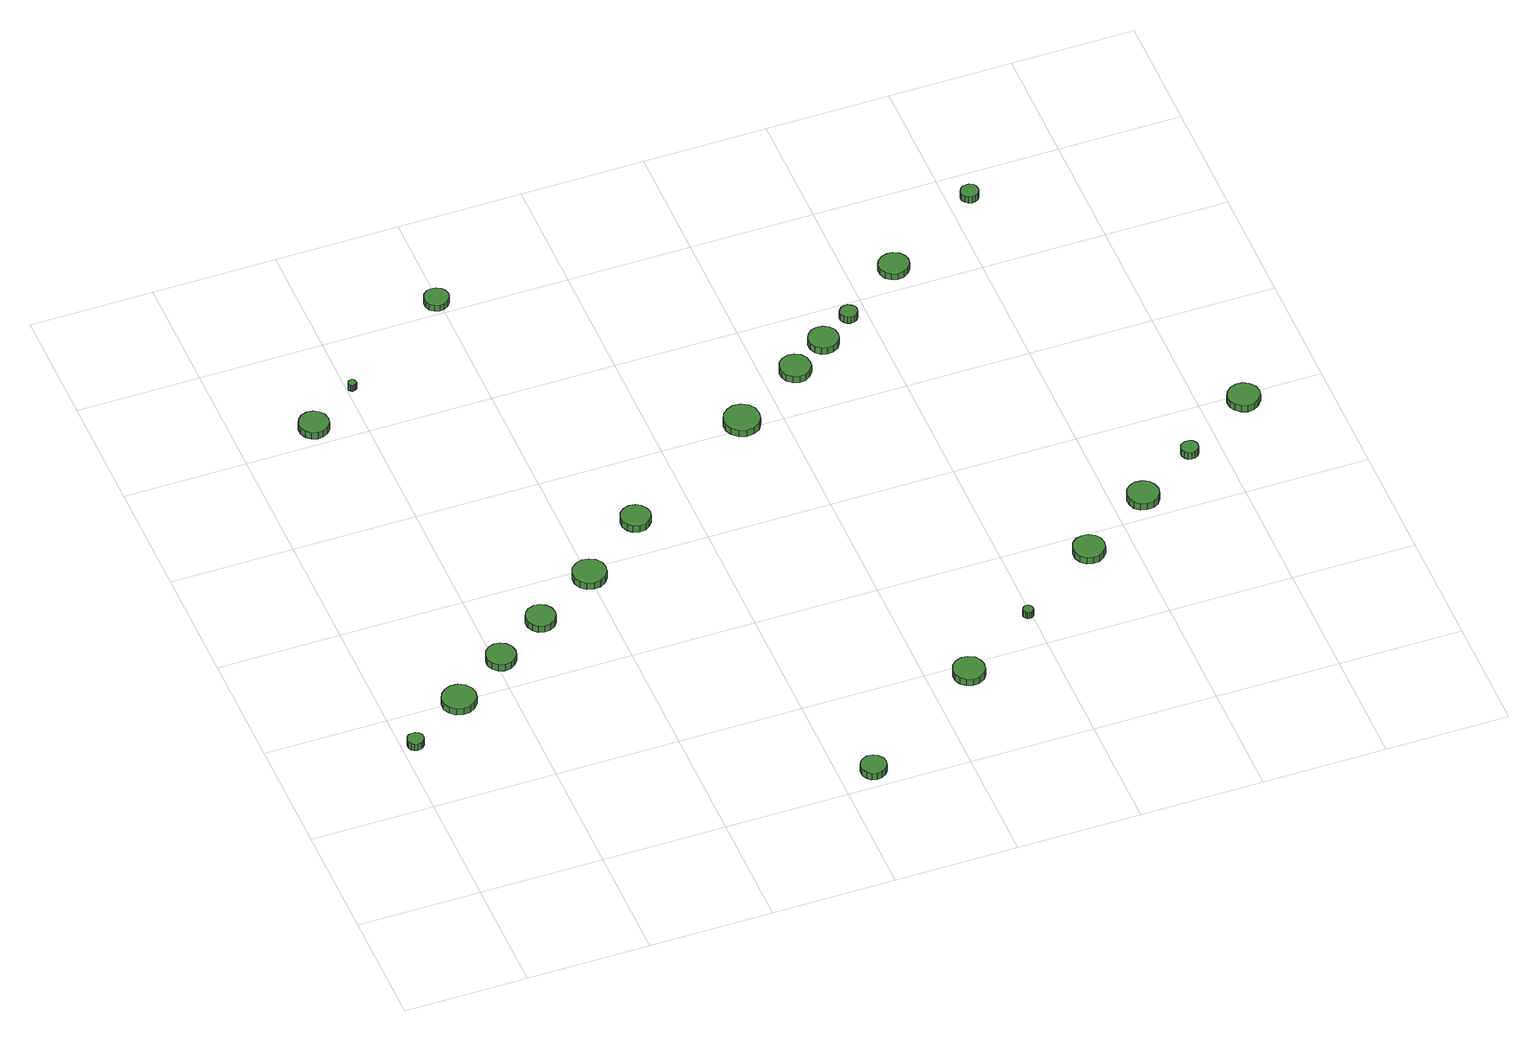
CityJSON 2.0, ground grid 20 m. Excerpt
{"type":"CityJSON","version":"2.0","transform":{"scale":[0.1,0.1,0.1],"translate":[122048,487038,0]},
"CityObjects":{
"tree1":{"type":"SolitaryVegetationObject","attributes":{"function":"something"},"geometry":[{"type":"MultiSurface","lod":"1","boundaries":[[[0,1,2,3,4,5,6,7,8,9,10,11,12,13,14]],[[15,16,17,18,19,20,21,22,23,24,25,26,27,28,29]],[[0,29,28,1]],[[1,28,27,2]],[[2,27,26,3]],[[3,26,25,4]],[[4,25,24,5]],[[5,24,23,6]],[[6,23,22,7]],[[7,22,21,8]],[[8,21,20,9]],[[9,20,19,10]],[[10,19,18,11]],[[11,18,17,12]],[[12,17,16,13]],[[13,16,15,14]],[[14,15,29,0]]]}]},
"tree2":{"type":"SolitaryVegetationObject","attributes":{"function":"something"},"geometry":[{"type":"MultiSurface","lod":"1","boundaries":[[[30,31,32,33,34,35,36,37,38,39,40,41,42,43,44]],[[45,46,47,48,49,50,51,52,53,54,55,56,57,58,59]],[[30,59,58,31]],[[31,58,57,32]],[[32,57,56,33]],[[33,56,55,34]],[[34,55,54,35]],[[35,54,53,36]],[[36,53,52,37]],[[37,52,51,38]],[[38,51,50,39]],[[39,50,49,40]],[[40,49,48,41]],[[41,48,47,42]],[[42,47,46,43]],[[43,46,45,44]],[[44,45,59,30]]]}]},
"tree3":{"type":"SolitaryVegetationObject","attributes":{"function":"something"},"geometry":[{"type":"MultiSurface","lod":"1","boundaries":[[[60,61,62,63,64,65,66,67,68,69,70,71,72,73,74]],[[75,76,77,78,79,80,81,82,83,84,85,86,87,88,89]],[[60,89,88,61]],[[61,88,87,62]],[[62,87,86,63]],[[63,86,85,64]],[[64,85,84,65]],[[65,84,83,66]],[[66,83,82,67]],[[67,82,81,68]],[[68,81,80,69]],[[69,80,79,70]],[[70,79,78,71]],[[71,78,77,72]],[[72,77,76,73]],[[73,76,75,74]],[[74,75,89,60]]]}]},
"tree4":{"type":"SolitaryVegetationObject","attributes":{"function":"something"},"geometry":[{"type":"MultiSurface","lod":"1","boundaries":[[[90,91,92,93,94,95,96,97,98,99,100,101,102,103,104]],[[105,106,107,108,109,110,111,112,113,114,115,116,117,118,119]],[[90,119,118,91]],[[91,118,117,92]],[[92,117,116,93]],[[93,116,115,94]],[[94,115,114,95]],[[95,114,113,96]],[[96,113,112,97]],[[97,112,111,98]],[[98,111,110,99]],[[99,110,109,100]],[[100,109,108,101]],[[101,108,107,102]],[[102,107,106,103]],[[103,106,105,104]],[[104,105,119,90]]]}]},
"tree5":{"type":"SolitaryVegetationObject","attributes":{"function":"something"},"geometry":[{"type":"MultiSurface","lod":"1","boundaries":[[[120,121,122,123,124,125,126,127,128,129,130,131,132,133,134]],[[135,136,137,138,139,140,141,142,143,144,145,146,147,148,149]],[[120,149,148,121]],[[121,148,147,122]],[[122,147,146,123]],[[123,146,145,124]],[[124,145,144,125]],[[125,144,143,126]],[[126,143,142,127]],[[127,142,141,128]],[[128,141,140,129]],[[129,140,139,130]],[[130,139,138,131]],[[131,138,137,132]],[[132,137,136,133]],[[133,136,135,134]],[[134,135,149,120]]]}]},
"tree6":{"type":"SolitaryVegetationObject","attributes":{"function":"something"},"geometry":[{"type":"MultiSurface","lod":"1","boundaries":[[[150,151,152,153,154,155,156,157,158,159,160,161,162,163,164]],[[165,166,167,168,169,170,171,172,173,174,175,176,177,178,179]],[[150,179,178,151]],[[151,178,177,152]],[[152,177,176,153]],[[153,176,175,154]],[[154,175,174,155]],[[155,174,173,156]],[[156,173,172,157]],[[157,172,171,158]],[[158,171,170,159]],[[159,170,169,160]],[[160,169,168,161]],[[161,168,167,162]],[[162,167,166,163]],[[163,166,165,164]],[[164,165,179,150]]]}]},
"tree7":{"type":"SolitaryVegetationObject","attributes":{"function":"something"},"geometry":[{"type":"MultiSurface","lod":"1","boundaries":[[[180,181,182,183,184,185,186,187,188,189,190,191,192,193,194]],[[195,196,197,198,199,200,201,202,203,204,205,206,207,208,209]],[[180,209,208,181]],[[181,208,207,182]],[[182,207,206,183]],[[183,206,205,184]],[[184,205,204,185]],[[185,204,203,186]],[[186,203,202,187]],[[187,202,201,188]],[[188,201,200,189]],[[189,200,199,190]],[[190,199,198,191]],[[191,198,197,192]],[[192,197,196,193]],[[193,196,195,194]],[[194,195,209,180]]]}]},
"tree8":{"type":"SolitaryVegetationObject","attributes":{"function":"something"},"geometry":[{"type":"MultiSurface","lod":"1","boundaries":[[[210,211,212,213,214,215,216,217,218,219,220,221,222,223,224]],[[225,226,227,228,229,230,231,232,233,234,235,236,237,238,239]],[[210,239,238,211]],[[211,238,237,212]],[[212,237,236,213]],[[213,236,235,214]],[[214,235,234,215]],[[215,234,233,216]],[[216,233,232,217]],[[217,232,231,218]],[[218,231,230,219]],[[219,230,229,220]],[[220,229,228,221]],[[221,228,227,222]],[[222,227,226,223]],[[223,226,225,224]],[[224,225,239,210]]]}]},
"tree9":{"type":"SolitaryVegetationObject","attributes":{"function":"something"},"geometry":[{"type":"MultiSurface","lod":"1","boundaries":[[[240,241,242,243,244,245,246,247,248,249,250,251,252,253,254]],[[255,256,257,258,259,260,261,262,263,264,265,266,267,268,269]],[[240,269,268,241]],[[241,268,267,242]],[[242,267,266,243]],[[243,266,265,244]],[[244,265,264,245]],[[245,264,263,246]],[[246,263,262,247]],[[247,262,261,248]],[[248,261,260,249]],[[249,260,259,250]],[[250,259,258,251]],[[251,258,257,252]],[[252,257,256,253]],[[253,256,255,254]],[[254,255,269,240]]]}]},
"tree10":{"type":"SolitaryVegetationObject","attributes":{"function":"something"},"geometry":[{"type":"MultiSurface","lod":"1","boundaries":[[[270,271,272,273,274,275,276,277,278,279,280,281,282,283,284]],[[285,286,287,288,289,290,291,292,293,294,295,296,297,298,299]],[[270,299,298,271]],[[271,298,297,272]],[[272,297,296,273]],[[273,296,295,274]],[[274,295,294,275]],[[275,294,293,276]],[[276,293,292,277]],[[277,292,291,278]],[[278,291,290,279]],[[279,290,289,280]],[[280,289,288,281]],[[281,288,287,282]],[[282,287,286,283]],[[283,286,285,284]],[[284,285,299,270]]]}]},
"tree11":{"type":"SolitaryVegetationObject","attributes":{"function":"something"},"geometry":[{"type":"MultiSurface","lod":"1","boundaries":[[[300,301,302,303,304,305,306,307,308,309,310,311,312,313,314]],[[315,316,317,318,319,320,321,322,323,324,325,326,327,328,329]],[[300,329,328,301]],[[301,328,327,302]],[[302,327,326,303]],[[303,326,325,304]],[[304,325,324,305]],[[305,324,323,306]],[[306,323,322,307]],[[307,322,321,308]],[[308,321,320,309]],[[309,320,319,310]],[[310,319,318,311]],[[311,318,317,312]],[[312,317,316,313]],[[313,316,315,314]],[[314,315,329,300]]]}]},
"tree12":{"type":"SolitaryVegetationObject","attributes":{"function":"something"},"geometry":[{"type":"MultiSurface","lod":"1","boundaries":[[[330,331,332,333,334,335,336,337,338,339,340,341,342,343,344]],[[345,346,347,348,349,350,351,352,353,354,355,356,357,358,359]],[[330,359,358,331]],[[331,358,357,332]],[[332,357,356,333]],[[333,356,355,334]],[[334,355,354,335]],[[335,354,353,336]],[[336,353,352,337]],[[337,352,351,338]],[[338,351,350,339]],[[339,350,349,340]],[[340,349,348,341]],[[341,348,347,342]],[[342,347,346,343]],[[343,346,345,344]],[[344,345,359,330]]]}]},
"tree13":{"type":"SolitaryVegetationObject","attributes":{"function":"something"},"geometry":[{"type":"MultiSurface","lod":"1","boundaries":[[[360,361,362,363,364,365,366,367,368,369,370,371,372,373,374]],[[375,376,377,378,379,380,381,382,383,384,385,386,387,388,389]],[[360,389,388,361]],[[361,388,387,362]],[[362,387,386,363]],[[363,386,385,364]],[[364,385,384,365]],[[365,384,383,366]],[[366,383,382,367]],[[367,382,381,368]],[[368,381,380,369]],[[369,380,379,370]],[[370,379,378,371]],[[371,378,377,372]],[[372,377,376,373]],[[373,376,375,374]],[[374,375,389,360]]]}]},
"tree14":{"type":"SolitaryVegetationObject","attributes":{"function":"something"},"geometry":[{"type":"MultiSurface","lod":"1","boundaries":[[[390,391,392,393,394,395,396,397,398,399,400,401,402,403,404]],[[405,406,407,408,409,410,411,412,413,414,415,416,417,418,419]],[[390,419,418,391]],[[391,418,417,392]],[[392,417,416,393]],[[393,416,415,394]],[[394,415,414,395]],[[395,414,413,396]],[[396,413,412,397]],[[397,412,411,398]],[[398,411,410,399]],[[399,410,409,400]],[[400,409,408,401]],[[401,408,407,402]],[[402,407,406,403]],[[403,406,405,404]],[[404,405,419,390]]]}]},
"tree15":{"type":"SolitaryVegetationObject","attributes":{"function":"something"},"geometry":[{"type":"MultiSurface","lod":"1","boundaries":[[[420,421,422,423,424,425,426,427,428,429,430,431,432,433,434]],[[435,436,437,438,439,440,441,442,443,444,445,446,447,448,449]],[[420,449,448,421]],[[421,448,447,422]],[[422,447,446,423]],[[423,446,445,424]],[[424,445,444,425]],[[425,444,443,426]],[[426,443,442,427]],[[427,442,441,428]],[[428,441,440,429]],[[429,440,439,430]],[[430,439,438,431]],[[431,438,437,432]],[[432,437,436,433]],[[433,436,435,434]],[[434,435,449,420]]]}]},
"tree16":{"type":"SolitaryVegetationObject","attributes":{"function":"something"},"geometry":[{"type":"MultiSurface","lod":"1","boundaries":[[[450,451,452,453,454,455,456,457,458,459,460,461,462,463,464]],[[465,466,467,468,469,470,471,472,473,474,475,476,477,478,479]],[[450,479,478,451]],[[451,478,477,452]],[[452,477,476,453]],[[453,476,475,454]],[[454,475,474,455]],[[455,474,473,456]],[[456,473,472,457]],[[457,472,471,458]],[[458,471,470,459]],[[459,470,469,460]],[[460,469,468,461]],[[461,468,467,462]],[[462,467,466,463]],[[463,466,465,464]],[[464,465,479,450]]]}]},
"tree17":{"type":"SolitaryVegetationObject","attributes":{"function":"something"},"geometry":[{"type":"MultiSurface","lod":"1","boundaries":[[[480,481,482,483,484,485,486,487,488,489,490,491,492,493,494]],[[495,496,497,498,499,500,501,502,503,504,505,506,507,508,509]],[[480,509,508,481]],[[481,508,507,482]],[[482,507,506,483]],[[483,506,505,484]],[[484,505,504,485]],[[485,504,503,486]],[[486,503,502,487]],[[487,502,501,488]],[[488,501,500,489]],[[489,500,499,490]],[[490,499,498,491]],[[491,498,497,492]],[[492,497,496,493]],[[493,496,495,494]],[[494,495,509,480]]]}]},
"tree18":{"type":"SolitaryVegetationObject","attributes":{"function":"something"},"geometry":[{"type":"MultiSurface","lod":"1","boundaries":[[[510,511,512,513,514,515,516,517,518,519,520,521,522,523,524]],[[525,526,527,528,529,530,531,532,533,534,535,536,537,538,539]],[[510,539,538,511]],[[511,538,537,512]],[[512,537,536,513]],[[513,536,535,514]],[[514,535,534,515]],[[515,534,533,516]],[[516,533,532,517]],[[517,532,531,518]],[[518,531,530,519]],[[519,530,529,520]],[[520,529,528,521]],[[521,528,527,522]],[[522,527,526,523]],[[523,526,525,524]],[[524,525,539,510]]]}]},
"tree19":{"type":"SolitaryVegetationObject","attributes":{"function":"something"},"geometry":[{"type":"MultiSurface","lod":"1","boundaries":[[[540,541,542,543,544,545,546,547,548,549,550,551,552,553,554]],[[555,556,557,558,559,560,561,562,563,564,565,566,567,568,569]],[[540,569,568,541]],[[541,568,567,542]],[[542,567,566,543]],[[543,566,565,544]],[[544,565,564,545]],[[545,564,563,546]],[[546,563,562,547]],[[547,562,561,548]],[[548,561,560,549]],[[549,560,559,550]],[[550,559,558,551]],[[551,558,557,552]],[[552,557,556,553]],[[553,556,555,554]],[[554,555,569,540]]]}]},
"tree20":{"type":"SolitaryVegetationObject","attributes":{"function":"something"},"geometry":[{"type":"MultiSurface","lod":"1","boundaries":[[[570,571,572,573,574,575,576,577,578,579,580,581,582,583,584]],[[585,586,587,588,589,590,591,592,593,594,595,596,597,598,599]],[[570,599,598,571]],[[571,598,597,572]],[[572,597,596,573]],[[573,596,595,574]],[[574,595,594,575]],[[575,594,593,576]],[[576,593,592,577]],[[577,592,591,578]],[[578,591,590,579]],[[579,590,589,580]],[[580,589,588,581]],[[581,588,587,582]],[[582,587,586,583]],[[583,586,585,584]],[[584,585,599,570]]]}]},
"tree21":{"type":"SolitaryVegetationObject","attributes":{"function":"something"},"geometry":[{"type":"MultiSurface","lod":"1","boundaries":[[[600,601,602,603,604,605,606,607,608,609,610,611,612,613,614]],[[615,616,617,618,619,620,621,622,623,624,625,626,627,628,629]],[[600,629,628,601]],[[601,628,627,602]],[[602,627,626,603]],[[603,626,625,604]],[[604,625,624,605]],[[605,624,623,606]],[[606,623,622,607]],[[607,622,621,608]],[[608,621,620,609]],[[609,620,619,610]],[[610,619,618,611]],[[611,618,617,612]],[[612,617,616,613]],[[613,616,615,614]],[[614,615,629,600]]]}]},
"tree22":{"type":"SolitaryVegetationObject","attributes":{"function":"something"},"geometry":[{"type":"MultiSurface","lod":"1","boundaries":[[[630,631,632,633,634,635,636,637,638,639,640,641,642,643,644]],[[645,646,647,648,649,650,651,652,653,654,655,656,657,658,659]],[[630,659,658,631]],[[631,658,657,632]],[[632,657,656,633]],[[633,656,655,634]],[[634,655,654,635]],[[635,654,653,636]],[[636,653,652,637]],[[637,652,651,638]],[[638,651,650,639]],[[639,650,649,640]],[[640,649,648,641]],[[641,648,647,642]],[[642,647,646,643]],[[643,646,645,644]],[[644,645,659,630]]]}]}
},
"vertices":[
[36,336,14],[35,342,14],[31,346,14],[27,349,14],[21,349,14],[16,348,14],[12,344,14],[10,339,14],[10,333,14],[12,328,14],[16,325,14],[21,323,14],[27,324,14],[31,326,14],[35,331,14],[35,331,1],[31,326,1],[27,324,1],[21,323,1],[16,325,1],[12,328,1],[10,333,1],[10,339,1],[12,344,1],[16,348,1],[21,349,1],[27,349,1],[31,346,1],[35,342,1],[36,336,1],
[144,398,14],[142,409,14],[135,418,14],[125,424,14],[114,425,14],[103,421,14],[95,414,14],[90,404,14],[90,392,14],[95,382,14],[103,374,14],[114,371,14],[125,372,14],[135,378,14],[142,387,14],[142,387,1],[135,378,1],[125,372,1],[114,371,1],[103,374,1],[95,382,1],[90,392,1],[90,404,1],[95,414,1],[103,421,1],[114,425,1],[125,424,1],[135,418,1],[142,409,1],[144,398,1],
[233,461,15],[231,470,15],[225,479,15],[217,484,15],[207,485,15],[197,482,15],[190,475,15],[186,466,15],[186,456,15],[190,447,15],[197,440,15],[207,437,15],[217,438,15],[225,443,15],[231,451,15],[231,451,2],[225,443,2],[217,438,2],[207,437,2],[197,440,2],[190,447,2],[186,456,2],[186,466,2],[190,475,2],[197,482,2],[207,485,2],[217,484,2],[225,479,2],[231,470,2],[233,461,2],
[145,1030,20],[143,1040,20],[137,1048,20],[128,1053,20],[119,1054,20],[109,1051,20],[102,1044,20],[98,1035,20],[98,1025,20],[102,1016,20],[109,1009,20],[119,1006,20],[128,1007,20],[137,1012,20],[143,1020,20],[143,1020,7],[137,1012,7],[128,1007,7],[119,1006,7],[109,1009,7],[102,1016,7],[98,1025,7],[98,1035,7],[102,1044,7],[109,1051,7],[119,1054,7],[128,1053,7],[137,1048,7],[143,1040,7],[145,1030,7],
[319,517,16],[317,527,16],[311,535,16],[303,540,16],[293,541,16],[283,538,16],[276,531,16],[272,522,16],[272,512,16],[276,503,16],[283,496,16],[293,493,16],[303,494,16],[311,499,16],[317,507,16],[317,507,3],[311,499,3],[303,494,3],[293,493,3],[283,496,3],[276,503,3],[272,512,3],[272,522,3],[276,531,3],[283,538,3],[293,541,3],[303,540,3],[311,535,3],[317,527,3],[319,517,3],
[214,1094,16],[214,1096,16],[212,1099,16],[210,1100,16],[207,1100,16],[205,1099,16],[203,1098,16],[202,1095,16],[202,1092,16],[203,1090,16],[205,1088,16],[207,1087,16],[210,1088,16],[212,1089,16],[214,1091,16],[214,1091,3],[212,1089,3],[210,1088,3],[207,1087,3],[205,1088,3],[203,1090,3],[202,1092,3],[202,1095,3],[203,1098,3],[205,1099,3],[207,1100,3],[210,1100,3],[212,1099,3],[214,1096,3],[214,1094,3],
[426,581,16],[424,592,16],[417,601,16],[408,606,16],[397,608,16],[386,604,16],[377,597,16],[373,586,16],[373,575,16],[377,565,16],[386,557,16],[397,554,16],[408,555,16],[417,561,16],[424,570,16],[424,570,3],[417,561,3],[408,555,3],[397,554,3],[386,557,3],[377,565,3],[373,575,3],[373,586,3],[377,597,3],[386,604,3],[397,608,3],[408,606,3],[417,601,3],[424,592,3],[426,581,3],
[673,29,20],[671,38,20],[666,45,20],[659,49,20],[650,50,20],[642,47,20],[636,42,20],[632,34,20],[632,25,20],[636,17,20],[642,11,20],[650,9,20],[659,10,20],[666,14,20],[671,21,20],[671,21,7],[666,14,7],[659,10,7],[650,9,7],[642,11,7],[636,17,7],[632,25,7],[632,34,7],[636,42,7],[642,47,7],[650,50,7],[659,49,7],[666,45,7],[671,38,7],[673,29,7],
[530,665,21],[528,674,21],[522,682,21],[514,687,21],[504,688,21],[494,685,21],[487,679,21],[483,670,21],[483,660,21],[487,650,21],[494,644,21],[504,641,21],[514,642,21],[522,647,21],[528,655,21],[528,655,8],[522,647,8],[514,642,8],[504,641,8],[494,644,8],[487,650,8],[483,660,8],[483,670,8],[487,679,8],[494,685,8],[504,688,8],[514,687,8],[522,682,8],[528,674,8],[530,665,8],
[414,1222,17],[412,1230,17],[407,1236,17],[400,1240,17],[392,1241,17],[384,1239,17],[378,1233,17],[375,1226,17],[375,1218,17],[378,1210,17],[384,1205,17],[392,1202,17],[400,1203,17],[407,1207,17],[412,1214,17],[412,1214,5],[407,1207,5],[400,1203,5],[392,1202,5],[384,1205,5],[378,1210,5],[375,1218,5],[375,1226,5],[378,1233,5],[384,1239,5],[392,1241,5],[400,1240,5],[407,1236,5],[412,1230,5],[414,1222,5],
[888,174,20],[886,184,20],[880,193,20],[870,198,20],[860,199,20],[850,196,20],[842,189,20],[838,179,20],[838,168,20],[842,159,20],[850,152,20],[860,148,20],[870,149,20],[880,155,20],[886,163,20],[886,163,7],[880,155,7],[870,149,7],[860,148,7],[850,152,7],[842,159,7],[838,168,7],[838,179,7],[842,189,7],[850,196,7],[860,199,7],[870,198,7],[880,193,7],[886,184,7],[888,174,7],
[764,811,16],[762,823,16],[755,833,16],[744,839,16],[732,840,16],[721,836,16],[712,828,16],[707,817,16],[707,805,16],[712,794,16],[721,786,16],[732,782,16],[744,783,16],[755,789,16],[762,799,16],[762,799,3],[755,789,3],[744,783,3],[732,782,3],[721,786,3],[712,794,3],[707,805,3],[707,817,3],[712,828,3],[721,836,3],[732,840,3],[744,839,3],[755,833,3],[762,823,3],[764,811,3],
[1001,263,19],[1001,266,19],[999,269,19],[996,271,19],[992,271,19],[989,270,19],[987,268,19],[985,265,19],[985,261,19],[987,258,19],[989,256,19],[992,255,19],[996,255,19],[999,257,19],[1001,260,19],[1001,260,6],[999,257,6],[996,255,6],[992,255,6],[989,256,6],[987,258,6],[985,261,6],[985,265,6],[987,268,6],[989,270,6],[992,271,6],[996,271,6],[999,269,6],[1001,266,6],[1001,263,6],
[877,889,15],[875,899,15],[869,908,15],[860,913,15],[850,914,15],[840,911,15],[832,904,15],[828,894,15],[828,884,15],[832,874,15],[840,868,15],[850,864,15],[860,865,15],[869,871,15],[875,879,15],[875,879,2],[869,871,2],[860,865,2],[850,864,2],[840,868,2],[832,874,2],[828,884,2],[828,894,2],[832,904,2],[840,911,2],[850,914,2],[860,913,2],[869,908,2],[875,899,2],[877,889,2],
[938,930,16],[936,940,16],[930,948,16],[921,953,16],[911,954,16],[902,951,16],[894,944,16],[890,935,16],[890,925,16],[894,916,16],[902,909,16],[911,906,16],[921,907,16],[930,912,16],[936,920,16],[936,920,3],[930,912,3],[921,907,3],[911,906,3],[902,909,3],[894,916,3],[890,925,3],[890,935,3],[894,944,3],[902,951,3],[911,954,3],[921,953,3],[930,948,3],[936,940,3],[938,930,3],
[1153,356,21],[1151,366,21],[1145,374,21],[1136,380,21],[1125,381,21],[1115,378,21],[1107,371,21],[1103,361,21],[1103,350,21],[1107,341,21],[1115,333,21],[1125,330,21],[1136,331,21],[1145,337,21],[1151,345,21],[1151,345,8],[1145,337,8],[1136,331,8],[1125,330,8],[1115,333,8],[1107,341,8],[1103,350,8],[1103,361,8],[1107,371,8],[1115,378,8],[1125,381,8],[1136,380,8],[1145,374,8],[1151,366,8],[1153,356,8],
[984,970,16],[983,975,16],[979,980,16],[974,983,16],[968,983,16],[963,982,16],[959,978,16],[956,973,16],[956,967,16],[959,962,16],[963,958,16],[968,956,16],[974,957,16],[979,959,16],[983,964,16],[983,964,3],[979,959,3],[974,957,3],[968,956,3],[963,958,3],[959,962,3],[956,967,3],[956,973,3],[959,978,3],[963,982,3],[968,983,3],[974,983,3],[979,980,3],[983,975,3],[984,970,3],
[1272,437,20],[1270,447,20],[1264,456,20],[1255,461,20],[1244,462,20],[1234,459,20],[1226,452,20],[1222,442,20],[1222,432,20],[1226,422,20],[1234,415,20],[1244,412,20],[1255,413,20],[1264,418,20],[1270,427,20],[1270,427,7],[1264,418,7],[1255,413,7],[1244,412,7],[1234,415,7],[1226,422,7],[1222,432,7],[1222,442,7],[1226,452,7],[1234,459,7],[1244,462,7],[1255,461,7],[1264,456,7],[1270,447,7],[1272,437,7],
[1096,1044,15],[1094,1053,15],[1088,1061,15],[1079,1066,15],[1069,1067,15],[1060,1064,15],[1052,1058,15],[1048,1049,15],[1048,1039,15],[1052,1029,15],[1060,1023,15],[1069,1020,15],[1079,1021,15],[1088,1026,15],[1094,1034,15],[1094,1034,3],[1088,1026,3],[1079,1021,3],[1069,1020,3],[1060,1023,3],[1052,1029,3],[1048,1039,3],[1048,1049,3],[1052,1058,3],[1060,1064,3],[1069,1067,3],[1079,1066,3],[1088,1061,3],[1094,1053,3],[1096,1044,3],
[1363,505,19],[1362,511,19],[1358,516,19],[1353,519,19],[1347,519,19],[1342,517,19],[1338,514,19],[1335,508,19],[1335,503,19],[1338,497,19],[1342,493,19],[1347,492,19],[1353,492,19],[1358,495,19],[1362,500,19],[1362,500,6],[1358,495,6],[1353,492,6],[1347,492,6],[1342,493,6],[1338,497,6],[1335,503,6],[1335,508,6],[1338,514,6],[1342,517,6],[1347,519,6],[1353,519,6],[1358,516,6],[1362,511,6],[1363,505,6],
[1250,1150,15],[1249,1156,15],[1246,1161,15],[1240,1164,15],[1235,1164,15],[1229,1163,15],[1225,1159,15],[1222,1153,15],[1222,1147,15],[1225,1142,15],[1229,1138,15],[1235,1136,15],[1240,1137,15],[1246,1140,15],[1249,1145,15],[1249,1145,2],[1246,1140,2],[1240,1137,2],[1235,1136,2],[1229,1138,2],[1225,1142,2],[1222,1147,2],[1222,1153,2],[1225,1159,2],[1229,1163,2],[1235,1164,2],[1240,1164,2],[1246,1161,2],[1249,1156,2],[1250,1150,2],
[1493,585,17],[1491,595,17],[1484,604,17],[1475,609,17],[1465,610,17],[1455,607,17],[1447,600,17],[1442,590,17],[1442,579,17],[1447,570,17],[1455,563,17],[1465,559,17],[1475,561,17],[1484,566,17],[1491,574,17],[1491,574,4],[1484,566,4],[1475,561,4],[1465,559,4],[1455,563,4],[1447,570,4],[1442,579,4],[1442,590,4],[1447,600,4],[1455,607,4],[1465,610,4],[1475,609,4],[1484,604,4],[1491,595,4],[1493,585,4]
]}
